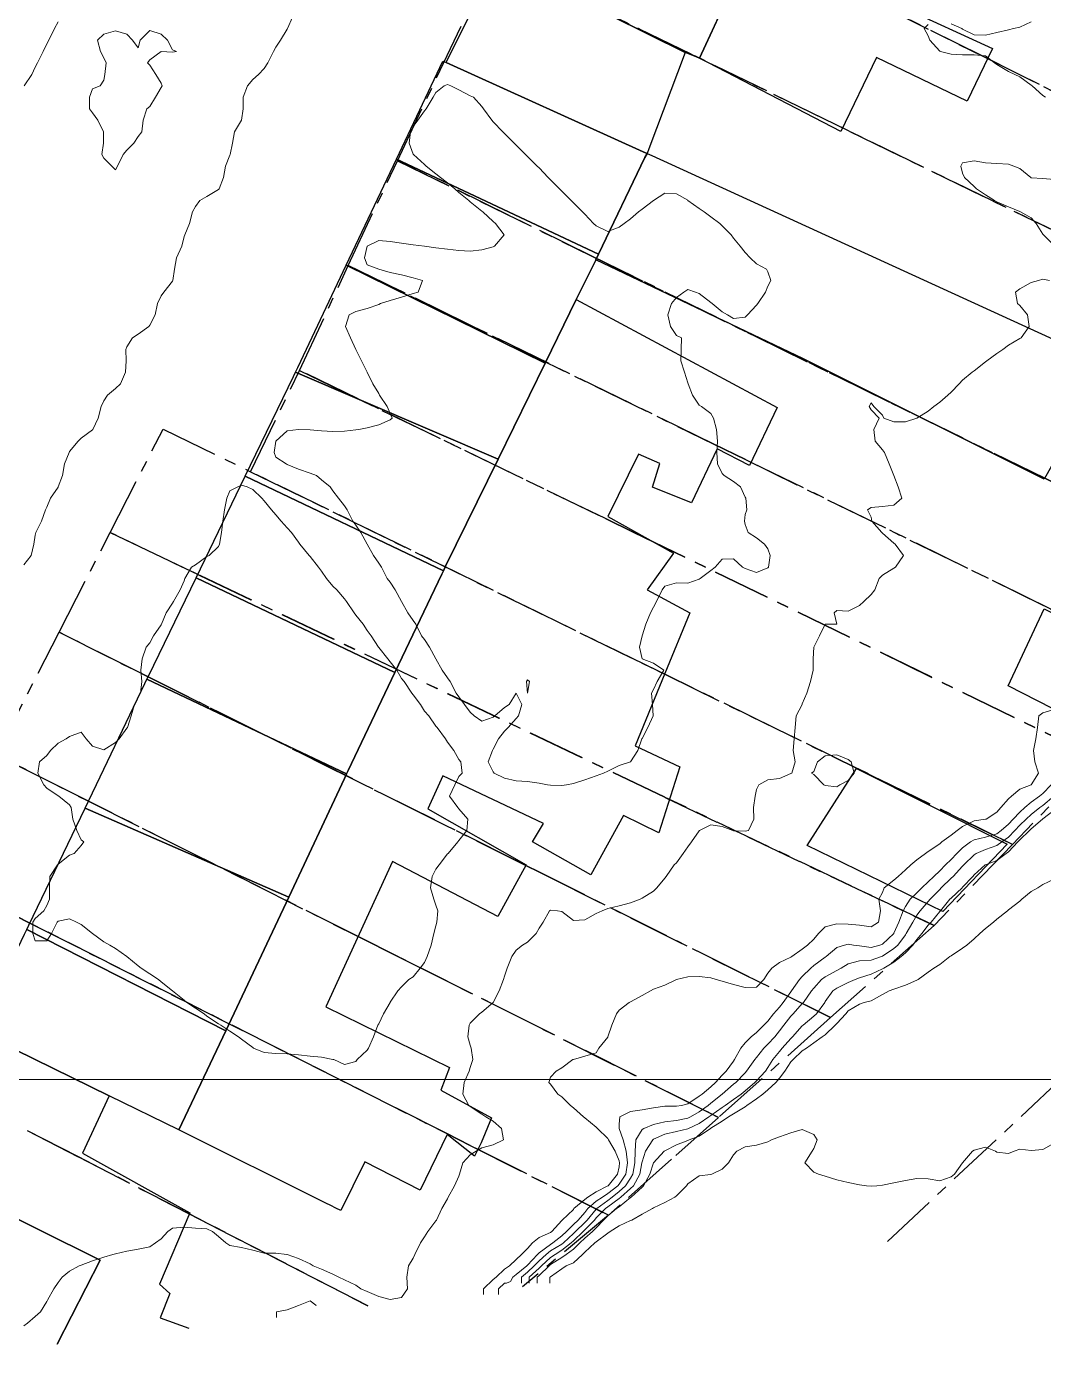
# Model space of a CAD drawing. Header units: centimetres. Extents: x 0 to 642158, y -847 to 649707.
# Drawn here: x 617403.4 to 617447.8, y 619875.4 to 619933.3 of the extents above; entities that cross this region are included whole.
import ezdxf

# ---------------------------------------------------------------- set-up
doc = ezdxf.new("R2010")
doc.units = ezdxf.units.CM
doc.header["$MEASUREMENT"] = 0
doc.linetypes.add('CENTERX2', pattern=[4, 2.5, -0.5, 0.5, -0.5])
doc.layers.add('MEV_grille', color=254, linetype='Continuous', lineweight=9)
doc.layers.add('WAL_topographie 0.5', color=253, linetype='Continuous', lineweight=20)
doc.layers.add('SPW_batiments', color=7, linetype='Continuous')
doc.layers.add('SPW_parcellaire cadastral', color=7, linetype='CENTERX2', lineweight=25, true_color=0xff0542)

# ---------------------------------------------------------------- blocks, each defined once
blk = doc.blocks.new('*U114')
at = {"layer": 'MEV_grille', "transparency": 33554687}
blk.add_lwpolyline([(-1338.461, 0), (1338.461, 0)], dxfattribs=at)
blk = doc.blocks.new('*U115')
at = {"layer": 'MEV_grille', "color": 0, "linetype": 'ByBlock', "lineweight": -2, "transparency": 16777216}
blk.add_blockref('*U114', (0, -2500), dxfattribs=at)

msp = doc.modelspace()

# ---------------------------------------------------------------- linework, layer by layer
at = {"layer": 'SPW_batiments'}
for points in [[(617430.991, 619939.138), (617435.148, 619937.119), (617432.758, 619931.96), (617432.131, 619932.201), (617423.931, 619936.284), (617426.304, 619941.414), (617430.991, 619939.138)], [(617440.484, 619931.983), (617438.938, 619928.762), (617432.758, 619931.96), (617434.172, 619935.014), (617435.148, 619937.12), (617441.553, 619934.208), (617445.556, 619932.388), (617444.449, 619930.08), (617440.484, 619931.983)], [(617432.131, 619932.201), (617430.546, 619928.008), (617430.467, 619927.799), (617430.298, 619927.876), (617421.692, 619931.769), (617423.931, 619936.284), (617432.131, 619932.201)], [(617421.692, 619931.769), (617430.298, 619927.876), (617430.467, 619927.799), (617430.37, 619927.624), (617428.349, 619923.402), (617419.52, 619927.549), (617421.548, 619931.834), (617421.692, 619931.769)], [(617428.349, 619923.402), (617428.227, 619923.154), (617427.378, 619921.421), (617426.02, 619918.65), (617417.329, 619922.92), (617419.52, 619927.549), (617428.349, 619923.402)], [(617430.672, 619927.705), (617450.616, 619918.587), (617447.816, 619913.587), (617437.3, 619918.836), (617428.227, 619923.154), (617428.349, 619923.402), (617430.37, 619927.624), (617430.467, 619927.799), (617430.672, 619927.705)], [(617426.02, 619918.65), (617423.962, 619914.453), (617415.119, 619918.249), (617415.215, 619918.453), (617417.329, 619922.92), (617426.02, 619918.65)], [(617436.15, 619916.72), (617434.95, 619914.186), (617433.533, 619914.902), (617432.416, 619912.552), (617430.7, 619913.235), (617431.033, 619914.269), (617430.1, 619914.669), (617428.751, 619911.952), (617431.617, 619910.352), (617430.467, 619908.752), (617432.334, 619907.752), (617431.246, 619905.104), (617429.952, 619901.952), (617431.902, 619901.035), (617430.985, 619898.152), (617429.435, 619898.902), (617428.018, 619896.319), (617425.468, 619897.752), (617425.952, 619898.552), (617421.552, 619900.634), (617420.902, 619899.201), (617425.193, 619896.76), (617423.953, 619894.501), (617419.352, 619896.901), (617416.436, 619890.551), (617421.836, 619887.901), (617421.469, 619886.918), (617423.672, 619885.714), (617423.231, 619884.622), (617422.937, 619884.034), (617421.737, 619884.984), (617420.554, 619882.551), (617418.137, 619883.784), (617417.091, 619881.665), (617416.879, 619881.77), (617416.661, 619881.879), (617416.442, 619881.988), (617410.014, 619885.194), (617412.075, 619889.514), (617414.821, 619895.349), (617417.252, 619900.515), (617417.348, 619900.719), (617417.418, 619900.868), (617419.46, 619905.154), (617421.501, 619909.434), (617421.573, 619909.581), (617421.672, 619909.783), (617423.962, 619914.453), (617426.02, 619918.65), (617427.378, 619921.421), (617436.15, 619916.72)], [(617423.962, 619914.453), (617421.672, 619909.783), (617421.573, 619909.581), (617412.922, 619913.714), (617415.033, 619918.067), (617415.119, 619918.249), (617423.962, 619914.453)], [(617421.573, 619909.581), (617421.501, 619909.434), (617419.46, 619905.154), (617410.773, 619909.28), (617412.922, 619913.714), (617421.573, 619909.581)], [(617419.46, 619905.154), (617417.418, 619900.868), (617417.348, 619900.719), (617408.627, 619904.854), (617408.693, 619904.989), (617410.773, 619909.28), (617419.46, 619905.154)], [(617453.634, 619905.005), (617450.734, 619902.271), (617446.234, 619904.571), (617447.817, 619907.921), (617453.634, 619905.005)], [(617417.348, 619900.719), (617417.252, 619900.515), (617414.821, 619895.349), (617405.924, 619899.23), (617408.538, 619904.666), (617408.627, 619904.854), (617417.348, 619900.719)], [(617446.192, 619897.659), (617443.385, 619894.721), (617437.468, 619897.603), (617439.618, 619900.953), (617446.192, 619897.659)], [(617414.821, 619895.349), (617412.075, 619889.514), (617403.378, 619893.936), (617403.465, 619894.118), (617405.924, 619899.23), (617414.821, 619895.349)], [(617412.075, 619889.514), (617410.014, 619885.194), (617406.978, 619886.678), (617401.236, 619889.482), (617403.28, 619893.733), (617403.378, 619893.936), (617412.075, 619889.514)], [(617404.709, 619875.826), (617406.587, 619879.5), (617398.407, 619883.557), (617399.946, 619886.78), (617401.236, 619889.482), (617406.978, 619886.678)], [(617406.978, 619886.678), (617405.814, 619884.176), (617410.506, 619881.562), (617409.176, 619878.447), (617409.626, 619878.047), (617409.207, 619876.982), (617410.45, 619876.536)], [(617398.407, 619883.557), (617406.587, 619879.5), (617404.709, 619875.826)]]:
    msp.add_lwpolyline(points, dxfattribs=at)
at = {"layer": 'SPW_parcellaire cadastral'}
for points in [[(617426.186, 619941.484), (617426.622, 619942.408), (617428.728, 619946.858), (617433.537, 619944.485), (617441.371, 619940.623), (617464.404, 619928.988), (617463.964, 619922.656), (617461.037, 619924.114), (617445.102, 619932.056), (617426.186, 619941.484)], [(617464.334, 619916.598), (617463.765, 619916.875), (617456.95, 619920.189), (617439.295, 619928.777), (617432.392, 619932.134), (617423.75, 619936.338), (617426.186, 619941.484), (617445.102, 619932.056), (617461.037, 619924.114), (617463.964, 619922.656), (617466.543, 619921.369), (617467.434, 619920.926)], [(617456.95, 619920.189), (617455.324, 619917.34), (617452.03, 619911.565), (617447.867, 619913.607), (617428.035, 619923.332), (617419.57, 619927.483), (617423.75, 619936.338), (617432.392, 619932.134), (617439.295, 619928.777), (617456.95, 619920.189)], [(617457.368, 619908.945), (617456.967, 619908.53), (617454.847, 619906.339), (617453.72, 619905.174), (617448.078, 619907.932), (617434.762, 619914.442), (617433.382, 619915.116), (617417.421, 619922.91), (617419.57, 619927.483), (617428.035, 619923.332), (617447.867, 619913.607), (617452.03, 619911.565), (617456.969, 619909.141), (617457.368, 619908.945)], [(617450.104, 619901.44), (617429.867, 619911.273), (617428.655, 619911.862), (617415.292, 619918.33), (617417.421, 619922.91), (617433.382, 619915.116), (617434.762, 619914.442), (617448.078, 619907.932), (617453.72, 619905.174), (617451.144, 619902.513), (617450.104, 619901.44)], [(617450.104, 619901.44), (617446.428, 619897.642), (617439.675, 619900.946), (617431.361, 619905.015), (617430.946, 619905.216), (617413.156, 619913.912), (617415.292, 619918.33), (617428.655, 619911.862), (617429.867, 619911.273), (617450.104, 619901.44)], [(617407.02, 619911.26), (617409.337, 619915.772), (617413.156, 619913.912), (617430.946, 619905.216), (617431.361, 619905.015), (617439.675, 619900.946), (617446.428, 619897.642), (617443.65, 619894.769), (617443.003, 619894.102), (617431.266, 619899.696), (617410.914, 619909.399), (617407.02, 619911.26)], [(617404.789, 619906.901), (617407.02, 619911.26), (617410.914, 619909.399), (617431.266, 619899.696), (617443.003, 619894.102), (617438.487, 619890.085), (617426.173, 619896.227), (617424.773, 619896.927), (617408.708, 619904.944), (617404.789, 619906.901)], [(617404.789, 619906.901), (617408.708, 619904.944), (617424.773, 619896.927), (617426.173, 619896.227), (617438.487, 619890.085), (617433.59, 619885.731), (617419.65, 619892.72), (617417.823, 619893.637), (617406.042, 619899.548), (617402.052, 619901.55), (617404.789, 619906.901)], [(617399.372, 619896.305), (617402.052, 619901.55), (617406.042, 619899.548), (617417.823, 619893.637), (617419.65, 619892.72), (617433.59, 619885.731), (617431.531, 619883.902), (617428.784, 619881.458), (617422.738, 619884.509), (617421.723, 619885.021), (617403.431, 619894.254), (617399.372, 619896.305)], [(617440.963, 619880.31), (617460.219, 619898.325), (617463.535, 619895.342)], [(617418.281, 619877.505), (617410.477, 619881.515), (617405.637, 619884.002), (617399.842, 619886.98), (617395.699, 619889.11), (617399.372, 619896.305), (617403.431, 619894.254), (617421.723, 619885.021), (617422.738, 619884.509), (617428.784, 619881.458), (617425.032, 619878.339)], [(617401.485, 619875.427), (617395.592, 619878.354), (617391.297, 619880.486), (617395.699, 619889.11), (617399.842, 619886.98), (617405.637, 619884.002), (617410.477, 619881.515), (617418.281, 619877.505)]]:
    msp.add_lwpolyline(points, dxfattribs=at)
at = {"layer": 'WAL_topographie 0.5'}
for points in [[(617403.25, 619909.846), (617403.574, 619910.25), (617403.687, 619910.75), (617403.75, 619911.135), (617403.772, 619911.25), (617404.018, 619911.75), (617404.196, 619912.25), (617404.25, 619912.365), (617404.422, 619912.75), (617404.75, 619913.237), (617404.757, 619913.25), (617404.946, 619913.75), (617405.028, 619914.25), (617405.225, 619914.75), (617405.25, 619914.786), (617405.627, 619915.25), (617405.75, 619915.379), (617406.25, 619915.731), (617406.267, 619915.75), (617406.49, 619916.25), (617406.632, 619916.75), (617406.75, 619917), (617406.9, 619917.25), (617407.25, 619917.542), (617407.477, 619917.75), (617407.697, 619918.25), (617407.723, 619918.75), (617407.71, 619919.25), (617407.75, 619919.357), (617408, 619919.75), (617408.25, 619919.912), (617408.71, 619920.25), (617408.75, 619920.3), (617408.993, 619920.75), (617409.083, 619921.25), (617409.25, 619921.583), (617409.359, 619921.75), (617409.75, 619922.224), (617409.758, 619922.25), (617409.832, 619922.75), (617409.925, 619923.25), (617410.153, 619923.75), (617410.25, 619924.179), (617410.281, 619924.25), (617410.485, 619924.75), (617410.621, 619925.25), (617410.75, 619925.487), (617410.935, 619925.75), (617411.25, 619925.923), (617411.75, 619926.22), (617411.776, 619926.25), (617411.975, 619926.75), (617412.065, 619927.25), (617412.25, 619927.722), (617412.263, 619927.75), (617412.366, 619928.25), (617412.456, 619928.75), (617412.75, 619929.25), (617412.75, 619929.25), (617412.833, 619929.75), (617412.833, 619930.25), (617413.013, 619930.75), (617413.25, 619931.023), (617413.5, 619931.25), (617413.75, 619931.509), (617413.913, 619931.75), (617414.15, 619932.25), (617414.25, 619932.441), (617414.46, 619932.75), (617414.75, 619933.224), (617414.767, 619933.25), (617414.985, 619933.75)], [(617404.75, 619933.544), (617404.591, 619933.25), (617404.338, 619932.75), (617404.25, 619932.578), (617404.089, 619932.25), (617403.852, 619931.75), (617403.75, 619931.567), (617403.604, 619931.25), (617403.271, 619930.75)], [(617407.344, 619927.25), (617407.25, 619927.083), (617407.1, 619927.25), (617406.75, 619927.6), (617406.656, 619927.75), (617406.732, 619928.25), (617406.733, 619928.75), (617406.479, 619929.25), (617406.25, 619929.573), (617406.114, 619929.75), (617406.119, 619930.25), (617406.25, 619930.625), (617406.583, 619930.75), (617406.75, 619931), (617406.786, 619931.25), (617406.85, 619931.75), (617406.75, 619931.972), (617406.603, 619932.25), (617406.464, 619932.75), (617406.75, 619933), (617407.25, 619933.156), (617407.75, 619933), (617408, 619932.75), (617408.25, 619932.417), (617408.327, 619932.75), (617408.75, 619933.173), (617409.25, 619933), (617409.519, 619932.75), (617409.75, 619932.321), (617409.917, 619932.25), (617409.75, 619932.219), (617409.25, 619932.25), (617408.75, 619931.893), (617408.659, 619931.75), (617408.75, 619931.65), (617409.016, 619931.25), (617409.25, 619930.861), (617409.294, 619930.75), (617409.25, 619930.679), (617409, 619930.25), (617408.75, 619929.85), (617408.625, 619929.75), (617408.456, 619929.25), (617408.397, 619928.75), (617408.25, 619928.542), (617408.055, 619928.25), (617407.75, 619927.945), (617407.583, 619927.75), (617407.344, 619927.25)], [(617442.75, 619933.426), (617442.569, 619933.25), (617442.75, 619932.941), (617442.819, 619932.75), (617443.25, 619932.26), (617443.278, 619932.25), (617443.75, 619932.138), (617444.25, 619932.102), (617444.75, 619932.099), (617445.25, 619932.064), (617445.65, 619931.75), (617445.75, 619931.686), (617446.25, 619931.384), (617446.532, 619931.25), (617446.75, 619931.15), (617447.25, 619930.778), (617447.281, 619930.75), (617447.75, 619930.328), (617447.867, 619930.25)], [(617447.25, 619933.547), (617446.75, 619933.317), (617446.475, 619933.25), (617446.25, 619933.195), (617445.75, 619933.083), (617445.25, 619932.956), (617444.75, 619932.976), (617444.25, 619933.219), (617444.21, 619933.25), (617443.75, 619933.458)], [(617426.95, 619900.25), (617426.75, 619900.212), (617426.25, 619900.225), (617426.125, 619900.25), (617425.75, 619900.315), (617425.25, 619900.388), (617424.75, 619900.417), (617424.25, 619900.536), (617423.788, 619900.75), (617423.75, 619900.806), (617423.528, 619901.25), (617423.714, 619901.75), (617423.75, 619901.8), (617423.987, 619902.25), (617424.25, 619902.583), (617424.406, 619902.75), (617424.75, 619903.143), (617424.857, 619903.25), (617425, 619903.75), (617424.75, 619904.25), (617424.45, 619903.75), (617424.25, 619903.625), (617423.821, 619903.25), (617423.75, 619903.194), (617423.25, 619903.028), (617422.917, 619903.25), (617422.75, 619903.417), (617422.5, 619903.75), (617422.25, 619904.083), (617422.125, 619904.25), (617421.875, 619904.75), (617421.75, 619904.917), (617421.528, 619905.25), (617421.25, 619905.75), (617421.25, 619905.75), (617420.972, 619906.25), (617420.75, 619906.583), (617420.625, 619906.75), (617420.375, 619907.25), (617420.25, 619907.417), (617420.028, 619907.75), (617419.75, 619908.25), (617419.75, 619908.25), (617419.472, 619908.75), (617419.25, 619909.083), (617419.125, 619909.25), (617418.875, 619909.75), (617418.75, 619909.917), (617418.528, 619910.25), (617418.25, 619910.75), (617418.25, 619910.75), (617417.972, 619911.25), (617417.75, 619911.583), (617417.625, 619911.75), (617417.375, 619912.25), (617417.25, 619912.417), (617417, 619912.75), (617416.75, 619913.083), (617416.625, 619913.25), (617416.25, 619913.55), (617416.028, 619913.75), (617415.75, 619913.85), (617415.25, 619914.019), (617414.75, 619914.229), (617414.712, 619914.25), (617414.25, 619914.55), (617414.186, 619914.75), (617414.25, 619915.25), (617414.25, 619915.25), (617414.75, 619915.694), (617415.25, 619915.75), (617415.25, 619915.75), (617415.251, 619915.75), (617415.75, 619915.736), (617416.25, 619915.696), (617416.75, 619915.66), (617417.25, 619915.673), (617417.75, 619915.736), (617417.875, 619915.75), (617418.25, 619915.825), (617418.75, 619915.95), (617419.25, 619916.173), (617419.333, 619916.25), (617419.25, 619916.45), (617419.114, 619916.75), (617418.786, 619917.25), (617418.75, 619917.321), (617418.5, 619917.75), (617418.25, 619918.25), (617418.25, 619918.25), (617418, 619918.75), (617417.75, 619919.25), (617417.75, 619919.25), (617417.523, 619919.75), (617417.295, 619920.25), (617417.464, 619920.75), (617417.75, 619920.904), (617418.25, 619921.03), (617418.75, 619921.206), (617418.833, 619921.25), (617419.25, 619921.385), (617419.75, 619921.526), (617420.25, 619921.681), (617420.478, 619921.75), (617420.659, 619922.25), (617420.25, 619922.368), (617419.75, 619922.5), (617419.25, 619922.6), (617418.75, 619922.75), (617418.75, 619922.75), (617418.25, 619922.938), (617418.128, 619923.25), (617418.25, 619923.75), (617418.25, 619923.75), (617418.75, 619924.008), (617419.25, 619923.958), (617419.75, 619923.887), (617420.25, 619923.818), (617420.75, 619923.75), (617420.75, 619923.75), (617421.25, 619923.676), (617421.75, 619923.622), (617422.25, 619923.571), (617422.75, 619923.542), (617423.25, 619923.6), (617423.75, 619923.73), (617423.812, 619923.75), (617424.222, 619924.25), (617423.853, 619924.75), (617423.75, 619924.833), (617423.29, 619925.25), (617423.25, 619925.281), (617422.75, 619925.693), (617422.689, 619925.75), (617422.25, 619926.103), (617422.071, 619926.25), (617421.75, 619926.515), (617421.45, 619926.75), (617421.25, 619926.917), (617420.829, 619927.25), (617420.75, 619927.315), (617420.262, 619927.75), (617420.25, 619927.767), (617420.077, 619928.25), (617420.138, 619928.75), (617420.25, 619928.975), (617420.462, 619929.25), (617420.75, 619929.667), (617420.827, 619929.75), (617421.134, 619930.25), (617421.25, 619930.467), (617421.611, 619930.75), (617421.75, 619930.807), (617421.897, 619930.75), (617422.25, 619930.579), (617422.75, 619930.318), (617422.889, 619930.25), (617423.25, 619929.844), (617423.325, 619929.75), (617423.685, 619929.25), (617423.75, 619929.185), (617424.167, 619928.75), (617424.25, 619928.667), (617424.667, 619928.25), (617424.75, 619928.167), (617425.167, 619927.75), (617425.25, 619927.667), (617425.667, 619927.25), (617425.75, 619927.167), (617426.15, 619926.75), (617426.25, 619926.65), (617426.65, 619926.25), (617426.75, 619926.15), (617427.15, 619925.75), (617427.25, 619925.65), (617427.65, 619925.25), (617427.75, 619925.15), (617428.135, 619924.75), (617428.25, 619924.635), (617428.75, 619924.399), (617429.25, 619924.58), (617429.475, 619924.75), (617429.75, 619924.95), (617430.094, 619925.25), (617430.25, 619925.369), (617430.75, 619925.75), (617430.75, 619925.75), (617431.25, 619926.071), (617431.75, 619926.038), (617432.25, 619925.755), (617432.257, 619925.75), (617432.75, 619925.401), (617432.961, 619925.25), (617433.25, 619925.034), (617433.641, 619924.75), (617433.75, 619924.647), (617434.137, 619924.25), (617434.25, 619924.108), (617434.533, 619923.75), (617434.75, 619923.475), (617434.968, 619923.25), (617435.25, 619922.985), (617435.68, 619922.75), (617435.75, 619922.636), (617435.873, 619922.25), (617435.75, 619922.007), (617435.639, 619921.75), (617435.305, 619921.25), (617435.25, 619921.174), (617434.85, 619920.75), (617434.75, 619920.658), (617434.25, 619920.602), (617433.983, 619920.75), (617433.75, 619920.888), (617433.306, 619921.25), (617433.25, 619921.297), (617432.75, 619921.694), (617432.583, 619921.75), (617432.25, 619921.86), (617432.076, 619921.75), (617431.75, 619921.519), (617431.539, 619921.25), (617431.378, 619920.75), (617431.488, 619920.25), (617431.75, 619919.855), (617431.975, 619919.75), (617431.959, 619919.25), (617431.948, 619918.75), (617432.098, 619918.25), (617432.25, 619917.783), (617432.262, 619917.75), (617432.45, 619917.25), (617432.75, 619916.821), (617432.845, 619916.75), (617433.25, 619916.457), (617433.375, 619916.25), (617433.507, 619915.75), (617433.541, 619915.25), (617433.52, 619914.75), (617433.546, 619914.25), (617433.75, 619913.837), (617433.832, 619913.75), (617434.25, 619913.477), (617434.543, 619913.25), (617434.75, 619912.806), (617434.781, 619912.75), (617434.821, 619912.25), (617434.75, 619912.05), (617434.722, 619911.75), (617434.75, 619911.6), (617434.885, 619911.25), (617435.25, 619911.024), (617435.599, 619910.75), (617435.75, 619910.542), (617435.845, 619910.25), (617435.771, 619909.75), (617435.75, 619909.72), (617435.25, 619909.517), (617434.75, 619909.682), (617434.634, 619909.75), (617434.25, 619910.108), (617433.75, 619910.092), (617433.449, 619909.75), (617433.25, 619909.606), (617432.785, 619909.25), (617432.75, 619909.225), (617432.25, 619909.048), (617431.75, 619909.065), (617431.25, 619908.922), (617431.128, 619908.75), (617430.878, 619908.25), (617430.75, 619908), (617430.625, 619907.75), (617430.42, 619907.25), (617430.25, 619906.75), (617430.25, 619906.75), (617430.134, 619906.25), (617430.25, 619905.75), (617430.25, 619905.75), (617430.75, 619905.559), (617431.206, 619905.25), (617430.906, 619904.75), (617430.75, 619904.398), (617430.663, 619904.25), (617430.701, 619903.75), (617430.733, 619903.25), (617430.509, 619902.75), (617430.25, 619902.261), (617430.241, 619902.25), (617430.062, 619901.75), (617429.75, 619901.25), (617429.75, 619901.25), (617429.25, 619901.089), (617428.75, 619900.836), (617428.571, 619900.75), (617428.25, 619900.632), (617427.75, 619900.469), (617427.25, 619900.304), (617426.95, 619900.25)], [(617448.25, 619926.667), (617447.75, 619926.714), (617447.25, 619926.737), (617447.234, 619926.75), (617446.75, 619927.138), (617446.485, 619927.25), (617446.25, 619927.337), (617445.75, 619927.365), (617445.25, 619927.388), (617444.75, 619927.483), (617444.25, 619927.389), (617444.169, 619927.25), (617444.25, 619926.938), (617444.333, 619926.75), (617444.75, 619926.365), (617444.855, 619926.25), (617445.25, 619925.996), (617445.643, 619925.75), (617445.75, 619925.691), (617446.25, 619925.465), (617446.75, 619925.269), (617446.776, 619925.25), (617447.25, 619924.986), (617447.467, 619924.75), (617447.75, 619924.272), (617447.776, 619924.25), (617448.25, 619923.776)], [(617448.05, 619922.25), (617447.75, 619922.315), (617447.562, 619922.25), (617447.25, 619922.161), (617446.75, 619921.895), (617446.563, 619921.75), (617446.654, 619921.25), (617446.75, 619921.167), (617447.088, 619920.75), (617447.164, 619920.25), (617446.806, 619919.75), (617446.75, 619919.718), (617446.25, 619919.426), (617446.01, 619919.25), (617445.75, 619919.064), (617445.31, 619918.75), (617445.25, 619918.707), (617444.75, 619918.319), (617444.667, 619918.25), (617444.25, 619917.903), (617444.093, 619917.75), (617443.75, 619917.375), (617443.602, 619917.25), (617443.25, 619916.944), (617443, 619916.75), (617442.75, 619916.556), (617442.25, 619916.25), (617442.25, 619916.25), (617441.75, 619916.087), (617441.25, 619916.094), (617440.813, 619916.25), (617440.75, 619916.375), (617440.375, 619916.75), (617440.25, 619916.917), (617440.173, 619916.75), (617440.25, 619916.607), (617440.607, 619916.25), (617440.367, 619915.75), (617440.427, 619915.25), (617440.75, 619914.865), (617440.844, 619914.75), (617441.036, 619914.25), (617441.25, 619913.75), (617441.25, 619913.75), (617441.437, 619913.25), (617441.598, 619912.75), (617441.25, 619912.454), (617440.75, 619912.385), (617440.25, 619912.35), (617440.098, 619912.25), (617440.25, 619911.932), (617440.288, 619911.75), (617440.721, 619911.25), (617440.75, 619911.223), (617441.25, 619910.799), (617441.311, 619910.75), (617441.668, 619910.25), (617441.324, 619909.75), (617441.25, 619909.702), (617440.75, 619909.393), (617440.607, 619909.25), (617440.417, 619908.75), (617440.25, 619908.556), (617439.933, 619908.25), (617439.75, 619908.067), (617439.25, 619907.825), (617438.75, 619907.857), (617438.635, 619907.75), (617438.75, 619907.25), (617438.751, 619907.25), (617438.75, 619907.25), (617438.25, 619907.25), (617438, 619906.75), (617437.75, 619906.25), (617437.75, 619906.25), (617437.724, 619905.75), (617437.726, 619905.25), (617437.607, 619904.75), (617437.441, 619904.25), (617437.25, 619903.776), (617437.238, 619903.75), (617436.976, 619903.25), (617436.935, 619902.75), (617436.897, 619902.25), (617436.85, 619901.75), (617436.933, 619901.25), (617436.786, 619900.75), (617436.75, 619900.732), (617436.25, 619900.517), (617435.75, 619900.464), (617435.35, 619900.25), (617435.25, 619900.036), (617435.196, 619899.75), (617435.115, 619899.25), (617435.127, 619898.75), (617434.896, 619898.25), (617434.75, 619898.216), (617434.25, 619898.237), (617434.213, 619898.25), (617433.75, 619898.429), (617433.25, 619898.498), (617432.758, 619898.25), (617432.75, 619898.244), (617432.408, 619897.75), (617432.25, 619897.537), (617432.048, 619897.25), (617431.75, 619896.847), (617431.659, 619896.75), (617431.299, 619896.25), (617431.25, 619896.168), (617430.901, 619895.75), (617430.75, 619895.603), (617430.25, 619895.296), (617430.169, 619895.25), (617429.75, 619895.091), (617429.25, 619894.961), (617428.75, 619894.843), (617428.508, 619894.75), (617428.25, 619894.632), (617427.75, 619894.352), (617427.25, 619894.329), (617426.75, 619894.722), (617426.562, 619894.75), (617426.25, 619894.774), (617426.215, 619894.75), (617425.925, 619894.25), (617425.75, 619893.986), (617425.63, 619893.75), (617425.25, 619893.377), (617425.036, 619893.25), (617424.75, 619893.033), (617424.559, 619892.75), (617424.36, 619892.25), (617424.25, 619891.891), (617424.206, 619891.75), (617424.006, 619891.25), (617423.75, 619890.75), (617423.75, 619890.75), (617423.25, 619890.32), (617423.152, 619890.25), (617422.75, 619889.84), (617422.697, 619889.75), (617422.646, 619889.25), (617422.75, 619888.881), (617422.787, 619888.75), (617422.855, 619888.25), (617422.75, 619887.902), (617422.701, 619887.75), (617422.482, 619887.25), (617422.424, 619886.75), (617422.689, 619886.25), (617422.75, 619886.202), (617423.25, 619885.874), (617423.432, 619885.75), (617423.75, 619885.562), (617424.114, 619885.25), (617424.193, 619884.75), (617423.75, 619884.533), (617423.25, 619884.396), (617423, 619884.25), (617422.75, 619884.102), (617422.43, 619883.75), (617422.28, 619883.25), (617422.25, 619883.166), (617422.066, 619882.75), (617421.789, 619882.25), (617421.75, 619882.175), (617421.5, 619881.75), (617421.273, 619881.25), (617421.25, 619881.215), (617420.893, 619880.75), (617420.75, 619880.518), (617420.58, 619880.25), (617420.33, 619879.75), (617420.25, 619879.581), (617420.056, 619879.25), (617419.981, 619878.75), (617420.002, 619878.25), (617419.75, 619877.875), (617419.25, 619877.779), (617418.75, 619877.914), (617418.25, 619878.132), (617417.969, 619878.25), (617417.75, 619878.413), (617417.25, 619878.646), (617417.014, 619878.75), (617416.75, 619878.891), (617416.25, 619879.107), (617415.893, 619879.25), (617415.75, 619879.337), (617415.25, 619879.577), (617414.75, 619879.748), (617414.733, 619879.75), (617414.25, 619879.811), (617413.75, 619879.806), (617413.25, 619879.933), (617412.75, 619880.052), (617412.25, 619880.133), (617412.068, 619880.25), (617411.75, 619880.536), (617411.49, 619880.75), (617411.25, 619880.864), (617410.75, 619880.897), (617410.25, 619880.938), (617409.75, 619880.892), (617409.533, 619880.75), (617409.25, 619880.427), (617408.996, 619880.25), (617408.75, 619880.078), (617408.25, 619879.986), (617407.75, 619879.89), (617407.25, 619879.779), (617407.136, 619879.75), (617406.75, 619879.63), (617406.25, 619879.467), (617405.75, 619879.288), (617405.661, 619879.25), (617405.25, 619879.02), (617404.921, 619878.75), (617404.75, 619878.524), (617404.557, 619878.25), (617404.282, 619877.75), (617404.25, 619877.697), (617403.978, 619877.25), (617403.75, 619877.044), (617403.417, 619876.75), (617403.25, 619876.64)], [(617417.813, 619888.25), (617417.75, 619888.175), (617417.25, 619888.042), (617416.796, 619888.25), (617416.75, 619888.264), (617416.25, 619888.363), (617415.75, 619888.405), (617415.25, 619888.466), (617414.75, 619888.511), (617414.25, 619888.512), (617413.75, 619888.568), (617413.288, 619888.75), (617413.25, 619888.774), (617412.75, 619889.15), (617412.625, 619889.25), (617412.25, 619889.5), (617411.85, 619889.75), (617411.75, 619889.818), (617411.25, 619890.155), (617411.125, 619890.25), (617410.75, 619890.5), (617410.375, 619890.75), (617410.25, 619890.85), (617409.75, 619891.25), (617409.75, 619891.25), (617409.25, 619891.65), (617409.125, 619891.75), (617408.75, 619892), (617408.375, 619892.25), (617408.25, 619892.35), (617407.75, 619892.75), (617407.75, 619892.75), (617407.25, 619893.107), (617407, 619893.25), (617406.75, 619893.393), (617406.25, 619893.75), (617406.25, 619893.75), (617405.75, 619894.145), (617405.55, 619894.25), (617405.25, 619894.4), (617404.75, 619894.3), (617404.708, 619894.25), (617404.456, 619893.75), (617404.25, 619893.432), (617403.75, 619893.429), (617403.65, 619893.75), (617403.647, 619894.25), (617403.75, 619894.417), (617404.118, 619894.75), (617404.25, 619894.977), (617404.365, 619895.25), (617404.375, 619895.75), (617404.384, 619896.25), (617404.718, 619896.75), (617404.75, 619896.777), (617405.25, 619897.173), (617405.45, 619897.25), (617405.75, 619897.603), (617405.869, 619897.75), (617405.75, 619897.846), (617405.563, 619898.25), (617405.394, 619898.75), (617405.315, 619899.25), (617405.25, 619899.378), (617404.779, 619899.75), (617404.75, 619899.769), (617404.25, 619900.095), (617404.12, 619900.25), (617403.859, 619900.75), (617403.937, 619901.25), (617404.25, 619901.518), (617404.412, 619901.75), (617404.75, 619902.057), (617405.104, 619902.25), (617405.25, 619902.359), (617405.75, 619902.538), (617405.966, 619902.25), (617406.25, 619901.929), (617406.75, 619901.768), (617407.25, 619902.099), (617407.409, 619902.25), (617407.75, 619902.717), (617407.775, 619902.75), (617407.941, 619903.25), (617408.091, 619903.75), (617408.25, 619904.039), (617408.345, 619904.25), (617408.4, 619904.75), (617408.364, 619905.25), (617408.412, 619905.75), (617408.595, 619906.25), (617408.75, 619906.446), (617408.921, 619906.75), (617409.25, 619907.232), (617409.259, 619907.25), (617409.464, 619907.75), (617409.75, 619908.167), (617409.793, 619908.25), (617410.083, 619908.75), (617410.25, 619909.15), (617410.281, 619909.25), (617410.579, 619909.75), (617410.75, 619909.853), (617411.25, 619910.205), (617411.341, 619910.25), (617411.75, 619910.641), (617411.795, 619910.75), (617411.882, 619911.25), (617411.943, 619911.75), (617412.016, 619912.25), (617412.121, 619912.75), (617412.25, 619913.069), (617412.592, 619913.25), (617412.75, 619913.323), (617413, 619913.25), (617413.25, 619913.135), (617413.65, 619912.75), (617413.75, 619912.641), (617414.071, 619912.25), (617414.25, 619912.033), (617414.491, 619911.75), (617414.75, 619911.458), (617414.942, 619911.25), (617415.25, 619910.829), (617415.308, 619910.75), (617415.717, 619910.25), (617415.75, 619910.212), (617416.125, 619909.75), (617416.25, 619909.568), (617416.469, 619909.25), (617416.75, 619908.917), (617416.923, 619908.75), (617417.25, 619908.364), (617417.343, 619908.25), (617417.673, 619907.75), (617417.75, 619907.643), (617418.064, 619907.25), (617418.25, 619906.979), (617418.422, 619906.75), (617418.739, 619906.25), (617418.75, 619906.235), (617419.153, 619905.75), (617419.25, 619905.612), (617419.534, 619905.25), (617419.75, 619904.887), (617419.861, 619904.75), (617420.199, 619904.25), (617420.25, 619904.172), (617420.571, 619903.75), (617420.75, 619903.462), (617420.933, 619903.25), (617421.25, 619902.798), (617421.3, 619902.75), (617421.667, 619902.25), (617421.75, 619902.112), (617422.026, 619901.75), (617422.25, 619901.345), (617422.333, 619901.25), (617422.388, 619900.75), (617422.25, 619900.605), (617422.075, 619900.25), (617421.843, 619899.75), (617422.203, 619899.25), (617422.25, 619899.2), (617422.645, 619898.75), (617422.594, 619898.25), (617422.25, 619897.821), (617422.21, 619897.75), (617421.778, 619897.25), (617421.75, 619897.226), (617421.388, 619896.75), (617421.25, 619896.561), (617421.081, 619896.25), (617421.01, 619895.75), (617421.157, 619895.25), (617421.25, 619894.995), (617421.336, 619894.75), (617421.295, 619894.25), (617421.25, 619894.09), (617421.156, 619893.75), (617421.034, 619893.25), (617420.873, 619892.75), (617420.75, 619892.493), (617420.555, 619892.25), (617420.25, 619891.864), (617420.061, 619891.75), (617419.75, 619891.422), (617419.578, 619891.25), (617419.25, 619890.763), (617419.245, 619890.75), (617418.958, 619890.25), (617418.75, 619889.82), (617418.715, 619889.75), (617418.517, 619889.25), (617418.298, 619888.75), (617418.25, 619888.67), (617417.813, 619888.25)], [(617425.25, 619904.251), (617425.333, 619904.75), (617425.25, 619904.833), (617425.204, 619904.75), (617425.25, 619904.251)], [(617448.25, 619903.526), (617447.75, 619903.384), (617447.579, 619903.25), (617447.518, 619902.75), (617447.445, 619902.25), (617447.34, 619901.75), (617447.4, 619901.25), (617447.57, 619900.75), (617447.25, 619900.25), (617447.25, 619900.25), (617446.75, 619900.05), (617446.38, 619899.75), (617446.25, 619899.628), (617445.922, 619899.25), (617445.75, 619899.05), (617445.282, 619898.75), (617445.25, 619898.743), (617444.75, 619898.67), (617444.25, 619898.431), (617444.011, 619898.25), (617443.75, 619898.054), (617443.34, 619897.75), (617443.25, 619897.676), (617442.75, 619897.338), (617442.636, 619897.25), (617442.25, 619896.972), (617441.996, 619896.75), (617441.75, 619896.529), (617441.436, 619896.25), (617441.25, 619896.088), (617440.826, 619895.75), (617440.75, 619895.552), (617440.587, 619895.25), (617440.67, 619894.75), (617440.57, 619894.25), (617440.25, 619894.041), (617439.75, 619894.115), (617439.25, 619894.169), (617438.75, 619894.184), (617438.25, 619894.052), (617437.95, 619893.75), (617437.75, 619893.514), (617437.471, 619893.25), (617437.25, 619893.071), (617436.791, 619892.75), (617436.75, 619892.719), (617436.25, 619892.484), (617435.919, 619892.25), (617435.75, 619892.026), (617435.565, 619891.75), (617435.25, 619891.412), (617434.75, 619891.406), (617434.25, 619891.53), (617433.75, 619891.68), (617433.49, 619891.75), (617433.25, 619891.827), (617432.75, 619891.879), (617432.25, 619891.862), (617431.75, 619891.75), (617431.75, 619891.75), (617431.25, 619891.497), (617430.75, 619891.32), (617430.619, 619891.25), (617430.25, 619891.053), (617429.75, 619890.778), (617429.687, 619890.75), (617429.25, 619890.406), (617429.128, 619890.25), (617428.938, 619889.75), (617428.756, 619889.25), (617428.75, 619889.237), (617428.368, 619888.75), (617428.25, 619888.55), (617427.75, 619888.396), (617427.25, 619888.263), (617427.23, 619888.25), (617426.75, 619887.892), (617426.5, 619887.75), (617426.25, 619887.486), (617426.184, 619887.25), (617426.25, 619887.175), (617426.571, 619886.75), (617426.75, 619886.628), (617427.122, 619886.25), (617427.25, 619886.147), (617427.694, 619885.75), (617427.75, 619885.711), (617428.25, 619885.307), (617428.302, 619885.25), (617428.75, 619884.808), (617428.789, 619884.75), (617429.077, 619884.25), (617429.25, 619883.837), (617429.268, 619883.75), (617429.25, 619883.571), (617429.183, 619883.25), (617428.764, 619882.75), (617428.75, 619882.739), (617428.25, 619882.484), (617427.88, 619882.25), (617427.75, 619882.149), (617427.278, 619881.75), (617427.25, 619881.715), (617426.768, 619881.25), (617426.75, 619881.231), (617426.306, 619880.75), (617426.25, 619880.713), (617425.75, 619880.491), (617425.47, 619880.25), (617425.25, 619880.015), (617424.987, 619879.75), (617424.75, 619879.533), (617424.463, 619879.25), (617424.25, 619879.106), (617423.883, 619878.75), (617423.75, 619878.657), (617423.319, 619878.25), (617423.319, 619878)], [(617438.895, 619900.25), (617438.75, 619900.162), (617438.25, 619900.213), (617438.185, 619900.25), (617437.75, 619900.7), (617437.656, 619900.75), (617437.75, 619900.833), (617437.917, 619901.25), (617438.25, 619901.504), (617438.75, 619901.56), (617439.25, 619901.354), (617439.382, 619901.25), (617439.521, 619900.75), (617439.25, 619900.433), (617438.895, 619900.25)], [(617448.124, 619900.25), (617447.75, 619899.861), (617447.608, 619899.75), (617447.25, 619899.488), (617446.974, 619899.25), (617446.75, 619899.05), (617446.465, 619898.75), (617446.25, 619898.523), (617445.933, 619898.25), (617445.75, 619898.113), (617445.25, 619897.967), (617444.75, 619897.845), (617444.597, 619897.75), (617444.25, 619897.493), (617444.003, 619897.25), (617443.75, 619896.982), (617443.507, 619896.75), (617443.25, 619896.496), (617442.987, 619896.25), (617442.75, 619896.015), (617442.471, 619895.75), (617442.25, 619895.536), (617441.959, 619895.25), (617441.75, 619894.929), (617441.66, 619894.75), (617441.471, 619894.25), (617441.25, 619893.768), (617441.24, 619893.75), (617440.75, 619893.285), (617440.639, 619893.25), (617440.25, 619893.152), (617439.75, 619893.217), (617439.49, 619893.25), (617439.25, 619893.286), (617439.088, 619893.25), (617438.75, 619893.141), (617438.286, 619892.75), (617438.25, 619892.725), (617437.75, 619892.365), (617437.617, 619892.25), (617437.25, 619891.884), (617437.127, 619891.75), (617436.778, 619891.25), (617436.75, 619891.213), (617436.418, 619890.75), (617436.25, 619890.537), (617435.994, 619890.25), (617435.75, 619889.929), (617435.568, 619889.75), (617435.25, 619889.429), (617435.013, 619889.25), (617434.75, 619888.987), (617434.567, 619888.75), (617434.291, 619888.25), (617434.25, 619888.191), (617433.923, 619887.75), (617433.75, 619887.566), (617433.452, 619887.25), (617433.25, 619887.069), (617432.873, 619886.75), (617432.75, 619886.652), (617432.25, 619886.326), (617431.97, 619886.25), (617431.75, 619886.22), (617431.25, 619886.217), (617430.75, 619886.145), (617430.25, 619886.059), (617429.75, 619885.994), (617429.274, 619885.75), (617429.25, 619885.432), (617429.246, 619885.25), (617429.25, 619885.242), (617429.421, 619884.75), (617429.557, 619884.25), (617429.616, 619883.75), (617429.542, 619883.25), (617429.25, 619882.817), (617429.19, 619882.75), (617428.75, 619882.405), (617428.519, 619882.25), (617428.25, 619882.069), (617427.886, 619881.75), (617427.75, 619881.578), (617427.458, 619881.25), (617427.25, 619881.05), (617426.956, 619880.75), (617426.75, 619880.557), (617426.357, 619880.25), (617426.25, 619880.187), (617425.75, 619879.813), (617425.688, 619879.75), (617425.25, 619879.286), (617425.213, 619879.25), (617424.75, 619878.879), (617424.603, 619878.75), (617424.5, 619878.568), (617424.324, 619878.5), (617424.25, 619878.488), (617423.975, 619878.25), (617423.975, 619878)], [(617448.232, 619899.75), (617447.75, 619899.346), (617447.625, 619899.25), (617447.25, 619898.947), (617447.033, 619898.75), (617446.75, 619898.481), (617446.53, 619898.25), (617446.25, 619897.967), (617445.957, 619897.75), (617445.75, 619897.593), (617445.25, 619897.419), (617444.846, 619897.25), (617444.75, 619897.193), (617444.298, 619896.75), (617444.25, 619896.697), (617443.831, 619896.25), (617443.75, 619896.17), (617443.318, 619895.75), (617443.25, 619895.681), (617442.84, 619895.25), (617442.75, 619895.147), (617442.394, 619894.75), (617442.25, 619894.561), (617442.071, 619894.25), (617441.785, 619893.75), (617441.75, 619893.702), (617441.418, 619893.25), (617441.25, 619893.098), (617440.75, 619892.765), (617440.702, 619892.75), (617440.25, 619892.59), (617439.75, 619892.557), (617439.25, 619892.438), (617438.947, 619892.25), (617438.75, 619892.148), (617438.25, 619891.872), (617438.087, 619891.75), (617437.75, 619891.375), (617437.658, 619891.25), (617437.302, 619890.75), (617437.25, 619890.697), (617436.843, 619890.25), (617436.75, 619890.149), (617436.442, 619889.75), (617436.25, 619889.502), (617436.05, 619889.25), (617435.75, 619888.929), (617435.567, 619888.75), (617435.25, 619888.347), (617435.177, 619888.25), (617434.817, 619887.75), (617434.75, 619887.678), (617434.341, 619887.25), (617434.25, 619887.176), (617433.75, 619886.751), (617433.749, 619886.75), (617433.25, 619886.347), (617433.135, 619886.25), (617432.75, 619885.97), (617432.371, 619885.75), (617432.25, 619885.691), (617431.75, 619885.589), (617431.25, 619885.539), (617430.75, 619885.419), (617430.33, 619885.25), (617430.25, 619885.196), (617429.985, 619884.75), (617429.956, 619884.25), (617429.938, 619883.75), (617429.855, 619883.25), (617429.75, 619883.076), (617429.531, 619882.75), (617429.25, 619882.496), (617428.946, 619882.25), (617428.75, 619882.102), (617428.269, 619881.75), (617428.25, 619881.731), (617427.852, 619881.25), (617427.75, 619881.146), (617427.341, 619880.75), (617427.25, 619880.664), (617426.813, 619880.25), (617426.75, 619880.2), (617426.25, 619879.903), (617426.06, 619879.75), (617425.75, 619879.467), (617425.54, 619879.25), (617425.25, 619878.982), (617424.984, 619878.75), (617424.984, 619878.5)], [(617448.25, 619899.136), (617447.75, 619898.76), (617447.737, 619898.75), (617447.25, 619898.329), (617447.166, 619898.25), (617446.75, 619897.837), (617446.664, 619897.75), (617446.25, 619897.32), (617446.146, 619897.25), (617445.75, 619896.948), (617445.25, 619896.758), (617445.237, 619896.75), (617444.75, 619896.316), (617444.691, 619896.25), (617444.25, 619895.776), (617444.224, 619895.75), (617443.75, 619895.302), (617443.698, 619895.25), (617443.283, 619894.75), (617443.25, 619894.712), (617442.872, 619894.25), (617442.75, 619894.123), (617442.473, 619893.75), (617442.25, 619893.499), (617442.081, 619893.25), (617441.75, 619892.909), (617441.567, 619892.75), (617441.25, 619892.511), (617440.804, 619892.25), (617440.75, 619892.214), (617440.25, 619891.975), (617439.75, 619891.823), (617439.562, 619891.75), (617439.25, 619891.624), (617438.75, 619891.375), (617438.584, 619891.25), (617438.25, 619890.783), (617438.23, 619890.75), (617437.868, 619890.25), (617437.75, 619890.142), (617437.285, 619889.75), (617437.25, 619889.721), (617436.824, 619889.25), (617436.75, 619889.174), (617436.371, 619888.75), (617436.25, 619888.606), (617435.969, 619888.25), (617435.75, 619887.909), (617435.64, 619887.75), (617435.25, 619887.323), (617435.182, 619887.25), (617434.75, 619886.885), (617434.584, 619886.75), (617434.25, 619886.516), (617433.884, 619886.25), (617433.75, 619886.161), (617433.25, 619885.808), (617433.171, 619885.75), (617432.75, 619885.466), (617432.275, 619885.25), (617432.25, 619885.238), (617431.75, 619885.111), (617431.25, 619885.001), (617430.75, 619884.777), (617430.716, 619884.75), (617430.398, 619884.25), (617430.25, 619883.79), (617430.244, 619883.75), (617430.151, 619883.25), (617429.883, 619882.75), (617429.75, 619882.623), (617429.323, 619882.25), (617429.25, 619882.189), (617428.75, 619881.825), (617428.647, 619881.75), (617428.25, 619881.343), (617428.173, 619881.25), (617427.75, 619880.821), (617427.676, 619880.75), (617427.25, 619880.346), (617427.148, 619880.25), (617426.75, 619879.93), (617426.455, 619879.75), (617426.25, 619879.609), (617425.859, 619879.25), (617425.75, 619879.145), (617425.318, 619878.75), (617425.318, 619878.5)], [(617448.25, 619896.121), (617447.75, 619895.897), (617447.529, 619895.75), (617447.25, 619895.585), (617446.84, 619895.25), (617446.75, 619895.174), (617446.25, 619894.784), (617446.208, 619894.75), (617445.75, 619894.385), (617445.593, 619894.25), (617445.25, 619893.978), (617445.005, 619893.75), (617444.75, 619893.529), (617444.428, 619893.25), (617444.25, 619893.12), (617443.75, 619892.786), (617443.698, 619892.75), (617443.25, 619892.41), (617442.997, 619892.25), (617442.75, 619892.075), (617442.304, 619891.75), (617442.25, 619891.716), (617441.75, 619891.494), (617441.25, 619891.333), (617441.045, 619891.25), (617440.75, 619891.095), (617440.25, 619890.824), (617439.95, 619890.75), (617439.75, 619890.677), (617439.25, 619890.381), (617439.153, 619890.25), (617438.75, 619889.826), (617438.687, 619889.75), (617438.25, 619889.338), (617438.122, 619889.25), (617437.75, 619888.985), (617437.431, 619888.75), (617437.25, 619888.629), (617436.844, 619888.25), (617436.75, 619888.161), (617436.486, 619887.75), (617436.25, 619887.448), (617436.094, 619887.25), (617435.75, 619886.939), (617435.524, 619886.75), (617435.25, 619886.533), (617434.833, 619886.25), (617434.75, 619886.194), (617434.25, 619885.884), (617434.031, 619885.75), (617433.75, 619885.566), (617433.25, 619885.253), (617433.244, 619885.25), (617432.75, 619884.916), (617432.301, 619884.75), (617432.25, 619884.724), (617431.75, 619884.527), (617431.25, 619884.275), (617431.218, 619884.25), (617430.756, 619883.75), (617430.75, 619883.742), (617430.589, 619883.25), (617430.311, 619882.75), (617430.25, 619882.686), (617429.774, 619882.25), (617429.75, 619882.231), (617429.25, 619881.824), (617429.141, 619881.75), (617428.75, 619881.43), (617428.574, 619881.25), (617428.25, 619880.915), (617428.088, 619880.75), (617427.75, 619880.457), (617427.53, 619880.25), (617427.25, 619879.972), (617426.938, 619879.75), (617426.75, 619879.615), (617426.25, 619879.303), (617426.192, 619879.25), (617425.75, 619878.825), (617425.669, 619878.75), (617425.669, 619878.5)], [(617448.25, 619884.607), (617447.75, 619884.325), (617447.25, 619884.286), (617446.75, 619884.347), (617446.5, 619884.25), (617446.25, 619884.16), (617445.75, 619884.215), (617445.685, 619884.25), (617445.25, 619884.425), (617444.75, 619884.299), (617444.679, 619884.25), (617444.25, 619883.75), (617444.25, 619883.75), (617443.896, 619883.25), (617443.75, 619883.132), (617443.25, 619882.968), (617442.75, 619883.043), (617442.25, 619883.066), (617441.75, 619882.979), (617441.25, 619882.875), (617440.75, 619882.772), (617440.5, 619882.75), (617440.25, 619882.73), (617440.05, 619882.75), (617439.75, 619882.788), (617439.25, 619882.893), (617438.75, 619883), (617438.25, 619883.172), (617437.959, 619883.25), (617437.75, 619883.336), (617437.363, 619883.75), (617437.687, 619884.25), (617437.75, 619884.375), (617437.9, 619884.75), (617437.75, 619884.99), (617437.25, 619885.209), (617436.75, 619885.06), (617436.25, 619884.886), (617435.911, 619884.75), (617435.75, 619884.662), (617435.25, 619884.515), (617434.75, 619884.448), (617434.393, 619884.25), (617434.25, 619884.089), (617434.031, 619883.75), (617433.75, 619883.474), (617433.292, 619883.25), (617433.25, 619883.239), (617432.75, 619883.18), (617432.25, 619882.824), (617432.192, 619882.75), (617431.75, 619882.303), (617431.681, 619882.25), (617431.25, 619882.023), (617430.75, 619881.777), (617430.701, 619881.75), (617430.25, 619881.507), (617429.797, 619881.25), (617429.75, 619881.224), (617429.25, 619880.994), (617428.852, 619880.75), (617428.75, 619880.679), (617428.25, 619880.3), (617428.183, 619880.25), (617427.75, 619879.843), (617427.656, 619879.75), (617427.25, 619879.385), (617426.936, 619879.25), (617426.75, 619879.124), (617426.25, 619878.769), (617426.23, 619878.75), (617426.23, 619878.5)], [(617416.019, 619877.5), (617416, 619877.532), (617415.75, 619877.721), (617415.25, 619877.523), (617414.75, 619877.337), (617414.281, 619877.25), (617414.281, 619877)]]:
    msp.add_lwpolyline(points, dxfattribs=at)

# ---------------------------------------------------------------- block references
at = {"layer": 'MEV_grille', "transparency": 33554687}
msp.add_blockref('*U115', (616669.481, 622387.381), dxfattribs=at)

doc.saveas('drawing.dxf')
